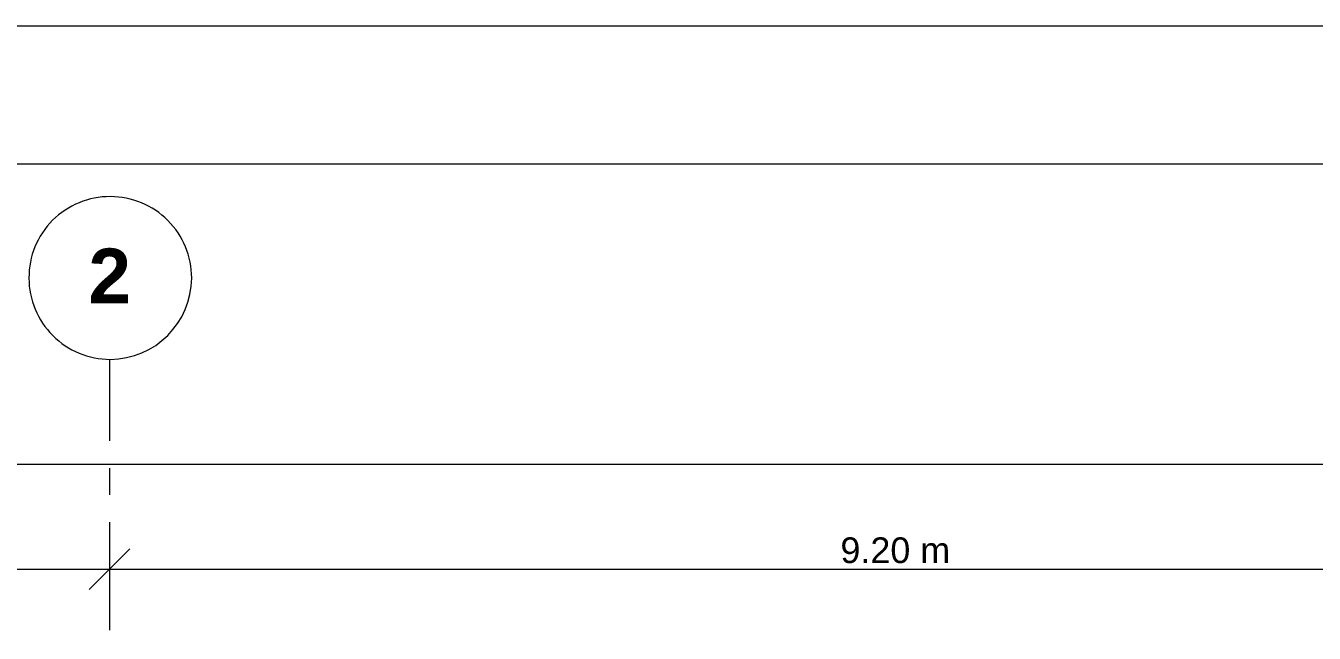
# Model space of a CAD drawing. Header units: metres. Extents: x 29 to 268, y -7 to 151.
# Drawn here: x 46.22 to 53.76, y 49.7 to 53.26 of the extents above; entities that cross this region are included whole.
import ezdxf

# ---------------------------------------------------------------- set-up
doc = ezdxf.new("R2010")
doc.units = ezdxf.units.M
doc.layers.add('HVAC - Ductos', color=5, linetype='Continuous', lineweight=50)
doc.layers.add('PDF2_Geometry', color=7, linetype='Continuous', true_color=0xaaaaaa)
doc.layers.add('PDF2_Text', color=7, linetype='Continuous')
doc.layers.add('pie de plano', color=7, linetype='Continuous')
doc.styles.add('PDF Helvetica', font='')
doc.styles.add('PDF Helvetica Bold', font='')
doc.styles.get('PDF Helvetica').set_extended_font_data('Helvetica')
doc.styles.get('PDF Helvetica Bold').set_extended_font_data('Helvetica', bold=True)

msp = doc.modelspace()

# ---------------------------------------------------------------- linework, layer by layer
at = {"layer": 'HVAC - Ductos', "color": 252, "lineweight": 0, "true_color": 0x939598}
for points in [[(41.8703, 50.6876), (92.9476, 50.6876)], [(46.7057, 50.3118), (46.7057, 50.0735), (46.7057, 49.8352)], [(46.8249, 50.1926), (46.7057, 50.0735), (46.5866, 49.9543)], [(41.8703, 50.0735), (46.7057, 50.0735), (55.9091, 50.0735), (65.108, 50.0735), (74.3068, 50.0735), (83.5057, 50.0735), (92.9476, 50.0735)]]:
    msp.add_lwpolyline(points, dxfattribs=at)
at = {"layer": 'PDF2_Geometry', "lineweight": 0}
msp.add_lwpolyline([(46.7103, 52.2551, 0.418295), (46.2336, 51.7785, 0.414636), (46.7103, 51.3018, 0.41105), (47.187, 51.7785, 0.414719)], format="xyb", close=True, dxfattribs=at)
for points in [[(46.7057, 51.3018), (46.7057, 50.8252)], [(46.7057, 50.6648), (46.7057, 50.5089)], [(46.7057, 50.3485), (46.7057, 49.716)]]:
    msp.add_lwpolyline(points, dxfattribs=at)
at = {"layer": 'pie de plano', "lineweight": 0}
msp.add_lwpolyline([(119.2425, 53.256), (119.2425, -6.7449), (29.2385, -6.7449), (29.2385, 53.256)], close=True, dxfattribs=at)
msp.add_lwpolyline([(118.7654, 52.4448), (30.3385, 52.4448), (30.3385, -6.0804), (118.7654, -6.0804)], dxfattribs=at)

# ---------------------------------------------------------------- texts
at = {"layer": 'PDF2_Text', "color": 253, "lineweight": 0, "true_color": 0xaaaaaa, "insert": (46.5826, 51.7907), "char_height": 0.3202, "attachment_point": 4, "style": 'PDF Helvetica Bold'}
msp.add_mtext('2', dxfattribs=at)
at = {"layer": 'PDF2_Text', "color": 252, "lineweight": 0, "true_color": 0x939598, "insert": (50.9874, 50.1828), "char_height": 0.15059, "attachment_point": 4, "style": 'PDF Helvetica'}
msp.add_mtext('9.20 m', dxfattribs=at)

doc.saveas('drawing.dxf')
